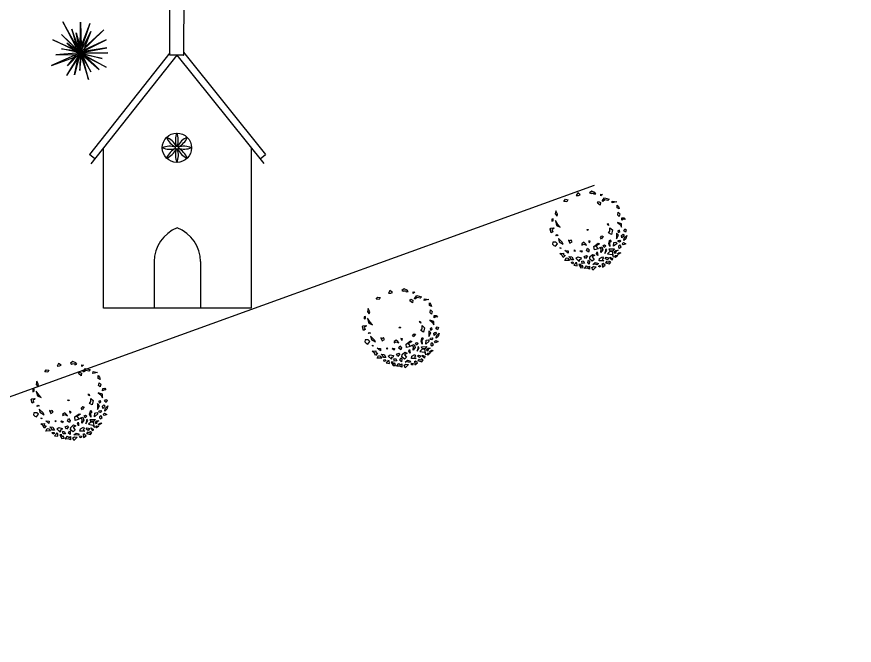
# Model space of a CAD drawing. Extents: x 604418 to 606014, y 1310869 to 1312555.
# Drawn here: x 605763.08 to 605810.65, y 1311044.59 to 1311080.25 of the extents above; entities that cross this region are included whole.
import ezdxf

# ---------------------------------------------------------------- set-up
doc = ezdxf.new("R2010")
doc.units = 0
doc.header["$MEASUREMENT"] = 0
doc.linetypes.add('SUBTERRANEO', pattern=[4.7625, 3.175, -1.5875])
doc.layers.get('0').update_dxf_attribs({"color": 10})
for name, color, linetype in [('AMBIENTACION', 74, 'Continuous'), ('LANDSCAPE', 94, 'Continuous'), ('VPORTS', 7, 'Continuous')]:
    doc.layers.add(name, color=color, linetype=linetype)
doc.layers.add('Casas', color=47, linetype='Continuous', lineweight=25)
doc.styles.add('ATTR', font='romans.shx', dxfattribs={"width": 0.8, "height": 0.7})
doc.linetypes.add('RAYAXXX', pattern='A,0.8,["XXX",Standard,S=0.08,R=0,X=0,Y=-0.04],-0.22', length=1.02)

# ---------------------------------------------------------------- blocks, each defined once
blk = doc.blocks.new('ARBOL-13')
h = blk.add_hatch(color=64)
h.set_gradient(color1=(106, 152, 27), color2=(220, 253, 155), tint=1)
h.paths.add_polyline_path([(0, 0), (-0.14, -0.083), (-0.452, -0.581)])
h.paths.add_polyline_path([(0.84, 1.033), (0.143, 0.229), (0.323, 0.904), (0, 0)])
h.paths.add_polyline_path([(0.258, 1.227), (0, 0.258), (-0.129, 1.227), (0, 0)])
h.paths.add_polyline_path([(-0.581, 0.323), (-0.323, 0.129), (-1.162, 0.387), (0, 0)])
h.paths.add_polyline_path([(0, 0), (0.84, -0.581), (0.258, -0.129), (1.098, -0.452)])
h.paths.add_polyline_path([(0, 0), (-0.969, -0.194), (-0.14, -0.083)])
h = blk.add_hatch(color=64)
h.set_gradient(color1=(106, 152, 27), color2=(220, 253, 155), tint=1)
h.paths.add_polyline_path([(-0.065, -0.194), (-0.129, -0.904), (0, 0), (-0.452, -0.969)])
at = {"layer": 'AMBIENTACION'}
for p, q in [((-0.84, 1.162), (-0.194, 0.194)), ((0, 0), (-0.84, 1.162)), ((-0.129, 1.227), (0, 0.258)), ((0, 0), (-0.129, 1.227)), ((0, 0.258), (0.258, 1.227)), ((0, 0), (0.258, 1.227)), ((0, 0), (0.84, 1.033)), ((0.84, 1.033), (0.143, 0.229)), ((-0.452, 0.904), (-0.203, 0.281)), ((0, 0), (-0.452, 0.904)), ((-0.258, 0.775), (-0.018, 0.175)), ((0, 0), (-0.258, 0.775)), ((0, 0), (0.323, 0.904)), ((0.323, 0.904), (0.143, 0.229)), ((-1.162, 0.387), (-0.323, 0.129)), ((0, 0), (-1.162, 0.387)), ((-0.84, 0.646), (-0.065, 0.065)), ((0, 0), (-0.84, 0.646)), ((0, 0), (0.969, 0.646)), ((0.969, 0.646), (0.129, 0.129)), ((0, 0), (-1.098, -0.646)), ((0, 0), (-0.969, -0.194)), ((-0.775, 0.065), (-0.194, 0.065)), ((0, 0), (-0.775, 0.065)), ((-0.581, 0.323), (-0.323, 0.129)), ((0, 0), (-0.581, 0.323)), ((0, 0), (-0.452, -0.581)), ((0, 0), (-0.452, -0.969)), ((0, 0), (-0.129, -0.904)), ((0, 0), (1.033, 0.323)), ((0, 0), (1.098, 0.129)), ((0, 0), (0.84, -0.581)), ((0, 0), (0.517, -0.71)), ((0, 0), (0.904, -0.129)), ((0, 0), (0.065, -0.71)), ((0, 0), (1.098, -0.452)), ((0, 0), (0.452, -1.033)), ((1.033, 0.323), (0.129, 0.065)), ((1.098, 0.129), (0.129, 0)), ((-1.098, -0.646), (-0.217, -0.205)), ((-0.969, -0.194), (-0.14, -0.083)), ((-0.452, -0.581), (-0.14, -0.083)), ((-0.065, -0.194), (-0.452, -0.969)), ((-0.129, -0.904), (-0.065, -0.194)), ((0.065, -0.71), (0.065, -0.194)), ((0.517, -0.71), (0.129, -0.129)), ((0.452, -1.033), (0.129, -0.194)), ((0.904, -0.129), (0.194, -0.065)), ((0.258, -0.129), (0.84, -0.581)), ((1.098, -0.452), (0.258, -0.129)), ((-0.452, -0.969), (-0.452, -0.969))]:
    blk.add_line(p, q, dxfattribs=at)
blk = doc.blocks.new('A$C4B975473')
at = {"layer": 'Casas'}
blk.add_lwpolyline([(0.239, 4.004), (-0.361, 4.007), (-0.361, 6.706), (-1.311, 6.706), (-1.311, 7.306), (-0.361, 7.306), (-0.361, 9.006), (0.239, 9.006), (0.239, 7.306), (1.189, 7.306), (1.189, 6.706), (0.239, 6.706), (0.225, 4.004)], close=True, dxfattribs=at)
for points in [[(-0.361, 4.11), (-3.828, -0.264)], [(-0.061, 4.006), (-3.769, -0.672)], [(-0.061, 4.006), (-0.061, 4.006), (3.687, -0.658)], [(0.225, 4.128), (3.762, -0.273)], [(3.131, 0.022), (3.131, -6.882), (-3.218, -6.882), (-3.218, 0.022)], [(-3.593, -0.451), (-3.828, -0.264)], [(3.528, -0.461), (3.762, -0.273)], [(-1.044, -4.882), (-1.044, -6.882)], [(0.956, -4.882), (0.956, -6.882)]]:
    blk.add_lwpolyline(points, dxfattribs=at)
for radius in [0.631, 0.0652]:
    blk.add_circle((-0.061, 0.022), radius, dxfattribs=at)
for centre, radius, start, end in [((-0.832, -0.302), 0.836, 27.3099, 67.1596), ((0.257, 0.787), 0.829, 202.6162, 242.8714), ((0.705, 0.338), 0.829, 157.6162, 197.8714), ((-0.836, 0.338), 0.836, 342.3099, 22.1596), ((0.703, -0.296), 0.829, 112.6162, 152.8714), ((-0.386, 0.793), 0.836, 297.3099, 337.1596), ((-0.377, -0.752), 0.836, 72.3099, 112.1596), ((-0.377, 0.788), 0.829, 247.6162, 287.8714), ((0.254, -0.744), 0.829, 67.6162, 107.8714), ((0.254, 0.797), 0.836, 252.3099, 292.1596), ((0.263, -0.749), 0.836, 117.3099, 157.1596), ((-0.826, 0.341), 0.829, 292.6162, 332.8714), ((0.713, -0.293), 0.836, 162.3099, 202.1596), ((-0.827, -0.293), 0.829, 337.6162, 17.8714), ((0.71, 0.347), 0.836, 207.3099, 247.1596), ((-0.38, -0.743), 0.829, 22.6162, 62.8714), ((0.529, -4.893), 1.573, 111.36, 179.602), ((-0.617, -4.893), 1.573, 0.398, 68.64)]:
    blk.add_arc(centre, radius, start, end, dxfattribs=at)
blk = doc.blocks.new('DEC1')
for points in [[(-22.482173, 47.292998), (-22.915303, 48.664658), (-25.556323, 50.836408), (-20.701343, 52.081818), (-20.707443, 47.864548)], [(-17.825703, 50.144688), (-15.340965, 55.637398), (-11.893769, 55.475018), (-12.802246, 52.160138), (-14.540878, 53.429518), (-15.347061, 51.420148), (-14.679306, 50.283108)], [(-10.286347, 57.002498), (-6.636353, 53.173978), (-4.977264, 55.300948), (-2.322731, 54.024758), (-2.654549, 58.704078), (-5.640907, 57.002498)], [(-2.654549, 51.047028), (-4.645447, 48.494678), (-3.318176, 45.091538), (-1.990913, 46.793108)], [(2.096443, 60.253408), (0.995445, 56.151728), (3.318161, 54.875548), (7.299967, 55.726328)], [(2.654526, 51.897798), (6.304517, 49.345458), (10.949967, 51.047028), (8.959067, 52.748598), (6.304517, 51.897798)], [(13.272677, 57.002498), (10.949967, 55.726328), (12.609047, 54.024758), (14.268137, 54.875548)], [(16.259037, 52.323198), (16.922667, 53.599378), (16.590857, 57.002498), (20.904477, 54.450148), (17.918117, 51.472418)], [(21.568117, 51.047028), (27.209017, 53.173978), (29.531737, 50.621628), (26.545377, 48.920058), (26.213557, 51.047028), (24.222657, 50.196248), (23.890837, 48.920058)], [(-44.561383, 31.831348), (-39.273253, 31.705098), (-39.604093, 34.382268), (-36.824663, 35.356908), (-40.368063, 38.431048), (-41.276543, 35.116178)], [(-38.104163, 42.886048), (-35.982343, 39.207198), (-33.437553, 39.947208), (-31.223573, 43.364378)], [(-31.801213, 37.372358), (-27.415503, 38.148518), (-25.333863, 42.636518), (-27.944843, 42.431948), (-29.220293, 39.953298)], [(-27.902623, 48.490098), (-28.642653, 45.945318), (-26.266303, 45.915268), (-25.694743, 47.690008)], [(-17.061733, 46.095918), (-21.688173, 40.867878), (-18.577893, 39.165388), (-13.789101, 40.946228), (-14.889992, 43.454908), (-16.965533, 43.184148)], [(-12.70607, 49.248398), (-13.313744, 45.632738), (-10.937401, 45.602688), (-9.258873, 49.086028)], [(-7.299988, 42.539188), (-9.290886, 39.136068), (-5.640907, 37.859878), (-3.981812, 39.136068)], [(2.322716, 47.218508), (-1.327278, 43.815368), (-0.66365, 40.412228), (3.318161, 37.009098), (6.636337, 38.710668), (2.654526, 40.837618), (5.309077, 44.666158)], [(10.949967, 39.136068), (9.622697, 36.158308), (10.618147, 33.605958), (10.949967, 36.158308)], [(19.245397, 47.643888), (12.277227, 47.218508), (13.272677, 43.815368), (17.918117, 41.688418), (18.913577, 44.240768), (17.254487, 45.516938)], [(24.554477, 46.793108), (21.568117, 44.666158), (23.227197, 42.964588), (26.877177, 44.240768)], [(25.549927, 37.859878), (32.186277, 39.561448), (34.177167, 43.389968), (33.181717, 35.307528), (29.199917, 34.882128)], [(31.522627, 48.069288), (29.863537, 46.367708), (28.536287, 43.389968), (32.186277, 45.516938)], [(36.831707, 44.240768), (35.836257, 42.539188), (37.163527, 41.263018), (40.481707, 41.688418)], [(37.495347, 38.285278), (35.836257, 35.732928), (38.158977, 34.031358), (41.477157, 34.031358), (38.158977, 35.307528)], [(40.813507, 40.412228), (40.481707, 39.136068), (42.804427, 37.434478), (45.458957, 37.859878)], [(-32.518103, 32.329788), (-36.831723, 28.075868), (-31.854473, 28.926648)], [(-22.563583, 30.628218), (-22.563583, 28.501248), (-21.568133, 29.352038)], [(-12.277245, 32.755178), (-14.599968, 30.628218), (-13.604515, 29.777438), (-11.2818, 30.628218)], [(-1.990913, 33.180578), (-4.977264, 30.628218), (-3.318176, 27.225088), (-0.99546, 30.202838)], [(6.636337, 30.628218), (6.304517, 25.523518), (13.272677, 21.269598), (14.931767, 22.120378), (9.290877, 25.098128), (12.277227, 29.352038)], [(15.927217, 35.307528), (16.922667, 29.777438), (14.268137, 28.075868), (17.918117, 26.799688), (19.245397, 31.479008)], [(21.568117, 28.075868), (20.240847, 25.098128), (22.231747, 24.247348), (23.890837, 25.948898)], [(23.890837, 30.202838), (21.568117, 37.009098), (25.218107, 32.329788)], [(29.531737, 34.031358), (28.536287, 31.053608), (36.499887, 31.479008), (33.181717, 34.456738)], [(29.863537, 27.650488), (28.536287, 22.971158), (30.527177, 17.441068), (32.186277, 20.418808), (29.863537, 22.120378)], [(35.504437, 27.650488), (36.168077, 22.120378), (39.154437, 21.694998), (40.813507, 23.821948)], [(44.795317, 26.374298), (42.804427, 28.075868), (42.472607, 29.777438), (43.799877, 31.053608), (46.454417, 29.352038)], [(49.772577, 26.799688), (48.445307, 25.098128), (50.436227, 23.396548), (53.754397, 25.523518)], [(-52.427143, 19.568028), (-50.104423, 20.844198), (-46.786243, 17.441068), (-49.108973, 14.888718), (-53.754413, 14.463338), (-54.418043, 17.441068)], [(-45.127153, 9.784018), (-44.463523, 14.463338), (-38.490813, 18.717258), (-39.818083, 15.739508)], [(-42.472623, 24.672728), (-44.131713, 23.396548), (-42.804433, 22.971158)], [(-30.195383, 13.187148), (-28.536293, 17.866458), (-25.218123, 16.164898), (-26.213573, 13.187148), (-27.872663, 14.463338)], [(-5.640907, 20.844198), (-7.963623, 18.291858), (-11.2818, 20.418808), (-11.2818, 22.120378), (-7.963623, 20.844198), (-4.313629, 22.971158)], [(-0.66365, 18.717258), (0.663628, 19.142638), (1.659081, 17.441068), (-0.66365, 16.590288)], [(18.581767, 15.739508), (16.922667, 13.187148), (19.245397, 11.060198), (21.236297, 11.910978), (19.577217, 13.612548)], [(40.481707, 17.015668), (43.799877, 11.910978), (41.477157, 8.507848), (41.145337, 11.910978)], [(46.454417, 20.844198), (44.463497, 22.120378), (42.472607, 21.269598), (42.804427, 19.568028), (45.458957, 19.142638)], [(48.777127, 16.164898), (48.445307, 12.761768), (50.768037, 11.060198), (52.095307, 13.187148)], [(51.099847, 20.418808), (52.095307, 16.590288), (56.077117, 13.187148), (54.418027, 17.866458)], [(-52.427143, -0.850769), (-55.081683, 0.4254), (-56.077133, -5.104706), (-55.081683, -6.380875), (-50.436243, -6.380875), (-51.099873, -5.104706), (-53.754413, -4.253914)], [(-48.445333, 5.530108), (-46.786243, 3.828518), (-44.795343, 5.104708)], [(-0.66365, 1.276169), (-2.322731, 0.4254), (-1.327278, -0.425384), (0, 0)], [(29.531737, 7.231658), (31.854457, 4.679318), (32.186277, 0), (35.504437, 3.403137), (33.513537, 9.784018)], [(46.454417, 6.380878), (46.122607, 4.679318), (43.468057, 5.104708), (43.799877, 7.657058)], [(49.440767, 0.4254), (49.772577, -4.679306), (43.799877, -7.231651), (47.449857, -3.828529)], [(52.095307, 5.955488), (54.086217, 3.403137), (55.745307, 4.679318), (54.418027, 8.082458)], [(-47.449883, -17.015672), (-46.454433, -9.784004), (-41.145353, -6.806266), (-44.131713, -11.06018)], [(30.195357, -3.828529), (28.536287, -5.53009), (29.863537, -6.806266)], [(50.436227, -9.784004), (51.099847, -13.187141), (53.754397, -13.187141), (55.413487, -10.634796), (53.090757, -11.06018)], [(-50.768053, -17.015672), (-50.436243, -19.993412), (-52.427143, -19.568022), (-52.758963, -16.590282)], [(-45.458983, -31.478992), (-46.786243, -26.799672), (-44.463523, -23.396552), (-43.468073, -26.374292), (-44.463523, -28.075852)], [(47.118057, -15.739494), (45.127137, -17.866462), (46.122607, -22.120372), (48.445307, -19.568022)], [(20.572657, -34.456732), (16.922667, -37.859872), (18.249947, -39.986832), (21.236297, -38.285262)], [(38.158977, -36.583692), (38.822617, -39.136042), (45.127137, -37.434482)], [(48.113497, -26.799672), (45.127137, -28.501252), (45.458957, -32.755162), (47.118057, -30.202822)], [(-28.204473, -43.389972), (-32.518103, -44.240752), (-30.195383, -47.218492), (-26.545393, -46.367702)], [(22.563567, -50.621622), (25.218107, -49.770842), (22.563567, -48.069272)], [(24.554477, -39.561442), (23.890837, -40.837612), (27.872647, -44.666142), (34.508987, -42.539172), (32.186277, -40.412222), (27.872647, -41.688402)], [(-11.2818, -55.300932), (-13.936333, -51.472412), (-10.286347, -51.472412), (-7.963623, -52.323192)], [(9.622697, -56.151712), (6.304517, -54.024762), (8.295417, -52.748592), (8.959067, -53.173982), (12.277227, -53.173982), (12.277227, -51.472412), (15.595407, -51.897802), (14.268137, -54.024762)]]:
    blk.add_lwpolyline(points, close=True)
at = {"style": 'ATTR', "width": 0.8, "flags": 9}
blk.add_attdef('ESTCODE', (0, 0), '', height=0.7, dxfattribs=at)

msp = doc.modelspace()

# ---------------------------------------------------------------- linework, layer by layer
at = {"color": 32}
for centre in [(608436.857, 1313165.534), (608428.875, 1313161.38), (608422.172, 1313155.799)]:
    msp.add_arc(centre, 3435.071, 217.773992, 220.197082, dxfattribs=at)
at = {"color": 7, "linetype": 'SUBTERRANEO'}
for centre in [(608432.826, 1313163.631), (608425.484, 1313158.763)]:
    msp.add_arc(centre, 3435.071, 217.773992, 220.197082, dxfattribs=at)
at = {"layer": 'VPORTS', "color": 251, "linetype": 'RAYAXXX', "ltscale": 10}
msp.add_line((605737.756, 1311049.676), (605795.896, 1311070.692), dxfattribs=at)
msp.add_arc((608417.063, 1313152.584), 3435.071, 217.773992, 220.197082, dxfattribs=at)

# ---------------------------------------------------------------- block references
at = {"lineweight": 20, "xscale": 1.318394576449501, "yscale": 1.318394576449501, "zscale": 1.318394576449501}
msp.add_blockref('A$C4B975473', (605772.259, 1311072.793), dxfattribs=at)
at = {"layer": 'AMBIENTACION', "color": 8, "xscale": 1.40966821469968, "yscale": 1.40966821469968, "zscale": 1.40966821469968, "rotation": 353.3021593711596}
msp.add_blockref('ARBOL-13', (605766.69, 1311078.207), dxfattribs=at)
at = {"layer": 'LANDSCAPE', "color": 8, "lineweight": 20, "xscale": -0.03841464664435604, "yscale": 0.03841464664558333, "zscale": 0.03841464664501817, "rotation": 184.5175679205783}
for p in [(605795.541, 1311068.178), (605784.88, 1311062.634), (605766.059, 1311058.503)]:
    msp.add_blockref('DEC1', p, dxfattribs=at)

doc.saveas('drawing.dxf')
